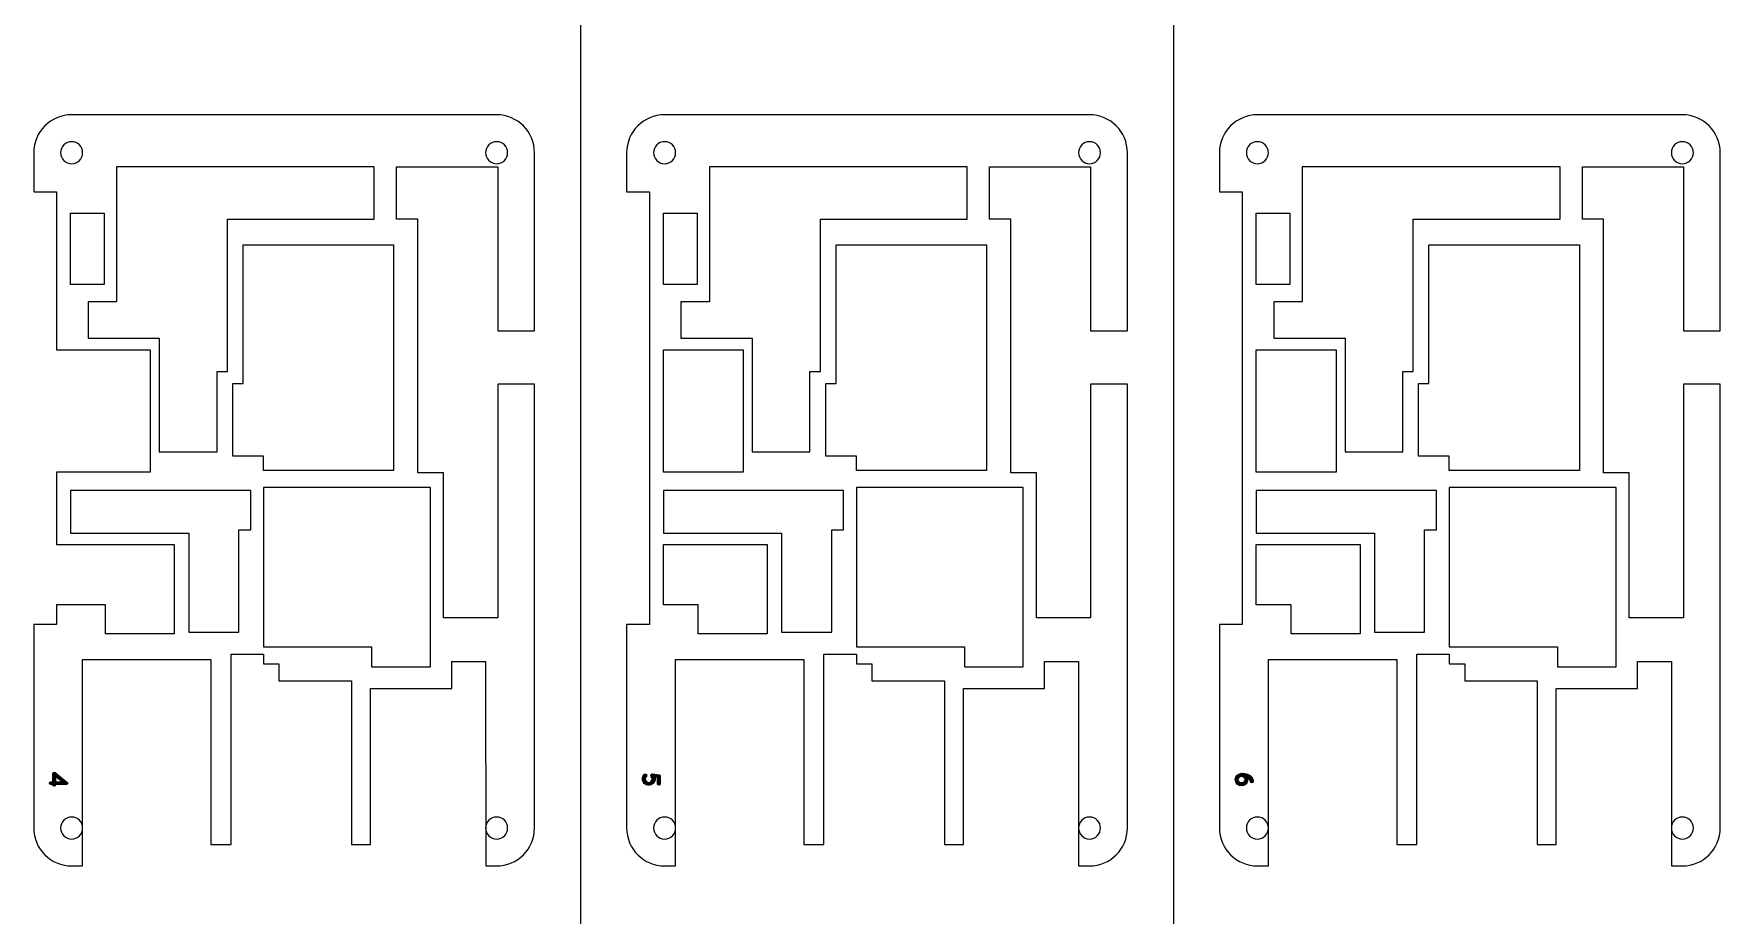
# Model space of a CAD drawing. Header units: millimetres. Extents: x -1309 to 1857, y -1546 to 39.
# Drawn here: x 334.2 to 556.4, y -384.1 to -268 of the extents above; entities that cross this region are included whole.
import ezdxf

# ---------------------------------------------------------------- set-up
doc = ezdxf.new("R2010")
doc.units = ezdxf.units.MM
doc.header["$LTSCALE"] = 0.5
doc.layers.get('0').update_dxf_attribs({"lineweight": 18})
doc.layers.add('Layer 1', color=7, linetype='Continuous')

msp = doc.modelspace()

# ---------------------------------------------------------------- hatches: boundary and pattern name
at = {"layer": 'Layer 1'}
h = msp.add_hatch(color=256, dxfattribs=at)
h.dxf.hatch_style = 2
edge = h.paths.add_edge_path()
edge.add_spline(control_points=[(336.71, -366.94), (336.71, -366.94), (336.71, -366.9), (336.71, -366.9), (336.71, -366.9), (336.45, -366.9), (336.45, -366.9), (336.35, -366.9), (336.27, -366.82), (336.27, -366.72), (336.27, -366.61), (336.35, -366.53), (336.45, -366.53), (336.45, -366.53), (336.71, -366.53), (336.71, -366.53), (336.71, -366.53), (336.71, -365.47), (336.71, -365.47), (336.71, -365.47), (336.71, -365.47), (336.71, -365.47), (336.71, -365.47), (336.71, -365.46), (336.71, -365.46), (336.71, -365.42), (336.72, -365.38), (336.75, -365.35), (336.82, -365.26), (336.93, -365.25), (337.01, -365.32), (337.01, -365.32), (338.57, -366.57), (338.57, -366.57), (338.57, -366.57), (338.57, -366.57), (338.58, -366.58), (338.58, -366.58), (338.58, -366.59), (338.59, -366.59), (338.59, -366.6), (338.6, -366.6), (338.6, -366.61), (338.6, -366.61), (338.61, -366.62), (338.61, -366.62), (338.61, -366.63), (338.62, -366.63), (338.62, -366.64), (338.62, -366.64), (338.63, -366.65), (338.63, -366.65), (338.63, -366.66), (338.63, -366.66), (338.64, -366.67), (338.64, -366.68), (338.64, -366.68), (338.64, -366.69), (338.64, -366.69), (338.64, -366.71), (338.64, -366.71), (338.64, -366.71), (338.64, -366.72), (338.64, -366.72), (338.64, -366.72), (338.64, -366.72), (338.64, -366.72), (338.64, -366.72), (338.64, -366.74), (338.64, -366.74), (338.64, -366.75), (338.64, -366.75), (338.64, -366.76), (338.63, -366.76), (338.63, -366.77), (338.63, -366.78), (338.63, -366.78), (338.62, -366.79), (338.62, -366.79), (338.62, -366.8), (338.61, -366.81), (338.61, -366.81), (338.61, -366.82), (338.6, -366.82), (338.6, -366.83), (338.6, -366.83), (338.6, -366.83), (338.6, -366.83), (338.6, -366.84), (338.59, -366.84), (338.59, -366.84), (338.58, -366.85), (338.58, -366.85), (338.58, -366.86), (338.57, -366.86), (338.57, -366.86), (338.56, -366.87), (338.56, -366.87), (338.56, -366.87), (338.55, -366.88), (338.54, -366.88), (338.54, -366.88), (338.53, -366.89), (338.53, -366.89), (338.52, -366.89), (338.51, -366.89), (338.51, -366.89), (338.5, -366.9), (338.5, -366.9), (338.49, -366.9), (338.49, -366.9), (338.48, -366.9), (338.47, -366.9), (338.47, -366.9), (338.46, -366.9), (338.46, -366.9), (338.45, -366.9), (338.45, -366.9), (338.45, -366.9), (337.08, -366.9), (337.08, -366.9), (337.08, -366.9), (337.08, -366.94), (337.08, -366.94), (337.08, -367.04), (337, -367.13), (336.9, -367.13), (336.79, -367.13), (336.71, -367.04), (336.71, -366.94)], knot_values=[0, 0, 0, 0, 1, 1, 1, 2, 2, 2, 3, 3, 3, 4, 4, 4, 5, 5, 5, 6, 6, 6, 7, 7, 7, 8, 8, 8, 9, 9, 9, 10, 10, 10, 11, 11, 11, 12, 12, 12, 13, 13, 13, 14, 14, 14, 15, 15, 15, 16, 16, 16, 17, 17, 17, 18, 18, 18, 19, 19, 19, 20, 20, 20, 21, 21, 21, 22, 22, 22, 23, 23, 23, 24, 24, 24, 25, 25, 25, 26, 26, 26, 27, 27, 27, 28, 28, 28, 29, 29, 29, 30, 30, 30, 31, 31, 31, 32, 32, 32, 33, 33, 33, 34, 34, 34, 35, 35, 35, 36, 36, 36, 37, 37, 37, 38, 38, 38, 39, 39, 39, 40, 40, 40, 41, 41, 41, 42, 42, 42, 43, 43, 43, 43], degree=3, periodic=0)
h.paths.add_polyline_path([(337.08, -366.53), (337.92, -366.53), (337.08, -365.86)])
h = msp.add_hatch(color=256, dxfattribs=at)
h.dxf.hatch_style = 2
edge = h.paths.add_edge_path()
edge.add_spline(control_points=[(414.39, -366.15), (414.39, -365.94), (414.47, -365.72), (414.64, -365.56), (414.71, -365.48), (414.83, -365.48), (414.91, -365.56), (414.99, -365.63), (414.99, -365.75), (414.91, -365.83), (414.82, -365.92), (414.78, -366.03), (414.78, -366.15), (414.78, -366.27), (414.82, -366.39), (414.91, -366.47), (415, -366.56), (415.12, -366.61), (415.23, -366.61), (415.35, -366.61), (415.47, -366.57), (415.56, -366.47), (415.65, -366.39), (415.69, -366.27), (415.69, -366.15), (415.69, -366.04), (415.65, -365.92), (415.56, -365.83), (415.48, -365.75), (415.48, -365.63), (415.56, -365.56), (415.57, -365.54), (415.59, -365.53), (415.6, -365.52), (415.61, -365.52), (415.61, -365.52), (415.61, -365.52), (415.62, -365.52), (415.63, -365.51), (415.63, -365.51), (415.64, -365.51), (415.65, -365.51), (415.65, -365.51), (415.66, -365.51), (415.66, -365.5), (415.66, -365.5), (415.68, -365.5), (415.7, -365.5), (415.72, -365.5), (415.72, -365.5), (416.59, -365.6), (416.59, -365.6), (416.65, -365.61), (416.7, -365.65), (416.73, -365.69), (416.73, -365.7), (416.73, -365.7), (416.74, -365.7), (416.74, -365.71), (416.74, -365.71), (416.74, -365.71), (416.76, -365.74), (416.76, -365.77), (416.76, -365.8), (416.76, -365.8), (416.76, -366.8), (416.76, -366.8), (416.76, -366.91), (416.68, -366.99), (416.57, -366.99), (416.47, -366.99), (416.38, -366.91), (416.38, -366.8), (416.38, -366.8), (416.38, -365.97), (416.38, -365.97), (416.38, -365.97), (416.05, -365.93), (416.05, -365.93), (416.07, -366), (416.08, -366.08), (416.08, -366.15), (416.08, -366.37), (415.99, -366.58), (415.83, -366.75), (415.67, -366.91), (415.45, -366.99), (415.23, -366.99), (415.02, -366.99), (414.8, -366.91), (414.64, -366.75), (414.47, -366.58), (414.39, -366.37), (414.39, -366.15), (414.39, -366.15), (414.39, -366.15), (414.39, -366.15)], knot_values=[0, 0, 0, 0, 1, 1, 1, 2, 2, 2, 3, 3, 3, 4, 4, 4, 5, 5, 5, 6, 6, 6, 7, 7, 7, 8, 8, 8, 9, 9, 9, 10, 10, 10, 11, 11, 11, 12, 12, 12, 13, 13, 13, 14, 14, 14, 15, 15, 15, 16, 16, 16, 17, 17, 17, 18, 18, 18, 19, 19, 19, 20, 20, 20, 21, 21, 21, 22, 22, 22, 23, 23, 23, 24, 24, 24, 25, 25, 25, 26, 26, 26, 27, 27, 27, 28, 28, 28, 29, 29, 29, 30, 30, 30, 31, 31, 31, 32, 32, 32, 32], degree=3, periodic=0)
h = msp.add_hatch(color=256, dxfattribs=at)
h.dxf.hatch_style = 2
edge = h.paths.add_edge_path()
edge.add_spline(control_points=[(493.25, -365.43), (493.26, -365.43), (493.26, -365.43), (493.26, -365.43), (493.33, -365.42), (493.39, -365.42), (493.45, -365.42), (493.68, -365.42), (493.92, -365.45), (494.15, -365.54), (494.37, -365.62), (494.59, -365.76), (494.73, -365.98), (494.82, -366.12), (494.88, -366.29), (494.89, -366.49), (494.89, -366.59), (494.81, -366.67), (494.71, -366.68), (494.6, -366.68), (494.52, -366.6), (494.51, -366.5), (494.51, -366.37), (494.47, -366.27), (494.42, -366.18), (494.36, -366.1), (494.28, -366.02), (494.18, -365.97), (494.15, -365.95), (494.12, -365.94), (494.09, -365.92), (494.13, -366.02), (494.16, -366.13), (494.16, -366.25), (494.16, -366.7), (493.79, -367.07), (493.34, -367.07), (492.89, -367.07), (492.52, -366.7), (492.52, -366.25), (492.52, -365.82), (492.84, -365.47), (493.25, -365.43)], knot_values=[0, 0, 0, 0, 1, 1, 1, 2, 2, 2, 3, 3, 3, 4, 4, 4, 5, 5, 5, 6, 6, 6, 7, 7, 7, 8, 8, 8, 9, 9, 9, 10, 10, 10, 11, 11, 11, 12, 12, 12, 13, 13, 13, 14, 14, 14, 14], degree=3, periodic=0)
edge = h.paths.add_edge_path()
edge.add_spline(control_points=[(493.79, -366.25), (493.79, -366), (493.58, -365.8), (493.34, -365.8), (493.09, -365.8), (492.9, -366), (492.9, -366.25), (492.9, -366.49), (493.09, -366.69), (493.34, -366.69), (493.58, -366.69), (493.79, -366.49), (493.79, -366.25)], knot_values=[0, 0, 0, 0, 1, 1, 1, 2, 2, 2, 3, 3, 3, 4, 4, 4, 4], degree=3, periodic=0)

# ---------------------------------------------------------------- linework, layer by layer
for p, q in [((406.25, 0), (406.25, -515.62)), ((484.38, 0), (484.38, -515.62))]:
    msp.add_line(p, q)
for p, q in [((379.07, -285.48), (345.11, -285.48)), ((345.11, -285.48), (345.11, -303.27)), ((379.07, -292.38), (379.07, -285.48)), ((457.2, -285.48), (423.24, -285.48)), ((423.24, -285.48), (423.24, -303.27)), ((457.2, -292.38), (457.2, -285.48)), ((535.32, -285.48), (501.36, -285.48)), ((501.36, -285.48), (501.36, -303.27)), ((535.32, -292.38), (535.32, -285.48)), ((339.05, -291.59), (343.48, -291.59)), ((339.05, -301), (339.05, -291.59)), ((343.48, -291.59), (343.48, -301)), ((359.73, -312.47), (359.73, -292.38)), ((359.73, -292.38), (379.07, -292.38)), ((417.17, -291.59), (421.61, -291.59)), ((417.17, -301), (417.17, -291.59)), ((421.61, -291.59), (421.61, -301)), ((437.85, -312.47), (437.85, -292.38)), ((437.85, -292.38), (457.2, -292.38)), ((495.29, -291.59), (499.73, -291.59)), ((495.29, -301), (495.29, -291.59)), ((499.73, -291.59), (499.73, -301)), ((515.98, -312.47), (515.98, -292.38)), ((515.98, -292.38), (535.32, -292.38)), ((361.79, -314.05), (361.79, -295.79)), ((361.79, -295.79), (381.62, -295.79)), ((381.62, -295.79), (381.62, -325.51)), ((439.92, -314.05), (439.92, -295.79)), ((439.92, -295.79), (459.75, -295.79)), ((459.75, -295.79), (459.75, -325.51)), ((518.04, -314.05), (518.04, -295.79)), ((518.04, -295.79), (537.87, -295.79)), ((537.87, -295.79), (537.87, -325.51)), ((343.48, -301), (339.05, -301)), ((421.61, -301), (417.17, -301)), ((499.73, -301), (495.29, -301)), ((345.11, -303.27), (341.35, -303.27)), ((341.35, -303.27), (341.35, -308.08)), ((423.24, -303.27), (419.47, -303.27)), ((419.47, -303.27), (419.47, -308.08)), ((501.36, -303.27), (497.6, -303.27)), ((497.6, -303.27), (497.6, -308.08)), ((341.35, -308.08), (350.74, -308.08)), ((350.74, -308.08), (350.74, -323.06)), ((419.47, -308.08), (428.86, -308.08)), ((428.86, -308.08), (428.86, -323.06)), ((497.6, -308.08), (506.99, -308.08)), ((506.99, -308.08), (506.99, -323.06)), ((417.17, -309.59), (427.67, -309.59)), ((417.17, -325.75), (417.17, -309.59)), ((427.67, -309.59), (427.67, -325.75)), ((495.29, -309.59), (505.8, -309.59)), ((495.29, -325.75), (495.29, -309.59)), ((505.8, -309.59), (505.8, -325.75)), ((358.35, -312.47), (359.73, -312.47)), ((358.35, -323.06), (358.35, -312.47)), ((436.47, -312.47), (437.85, -312.47)), ((436.47, -323.06), (436.47, -312.47)), ((514.6, -312.47), (515.98, -312.47)), ((514.6, -323.06), (514.6, -312.47)), ((360.43, -323.62), (360.43, -314.05)), ((360.43, -314.05), (361.79, -314.05)), ((438.55, -323.62), (438.55, -314.05)), ((438.55, -314.05), (439.92, -314.05)), ((516.68, -323.62), (516.68, -314.05)), ((516.68, -314.05), (518.04, -314.05)), ((350.74, -323.06), (358.35, -323.06)), ((364.46, -323.62), (360.43, -323.62)), ((364.46, -325.51), (364.46, -323.62)), ((428.86, -323.06), (436.47, -323.06)), ((442.59, -323.62), (438.55, -323.62)), ((442.59, -325.51), (442.59, -323.62)), ((506.99, -323.06), (514.6, -323.06)), ((520.71, -323.62), (516.68, -323.62)), ((520.71, -325.51), (520.71, -323.62)), ((381.62, -325.51), (364.46, -325.51)), ((427.67, -325.75), (417.17, -325.75)), ((459.75, -325.51), (442.59, -325.51)), ((505.8, -325.75), (495.29, -325.75)), ((537.87, -325.51), (520.71, -325.51)), ((362.79, -328.13), (339.05, -328.13)), ((339.05, -328.13), (339.05, -333.77)), ((362.79, -333.33), (362.79, -328.13)), ((386.47, -327.74), (364.46, -327.74)), ((364.46, -327.74), (364.46, -348.77)), ((386.47, -351.4), (386.47, -327.74)), ((440.91, -328.13), (417.17, -328.13)), ((417.17, -328.13), (417.17, -333.77)), ((440.91, -333.33), (440.91, -328.13)), ((464.59, -327.74), (442.59, -327.74)), ((442.59, -327.74), (442.59, -348.77)), ((464.59, -351.4), (464.59, -327.74)), ((519.04, -328.13), (495.29, -328.13)), ((495.29, -328.13), (495.29, -333.77)), ((519.04, -333.33), (519.04, -328.13)), ((542.72, -327.74), (520.71, -327.74)), ((520.71, -327.74), (520.71, -348.77)), ((542.72, -351.4), (542.72, -327.74)), ((361.22, -333.33), (362.79, -333.33)), ((361.22, -346.82), (361.22, -333.33)), ((439.35, -333.33), (440.91, -333.33)), ((439.35, -346.82), (439.35, -333.33)), ((517.47, -333.33), (519.04, -333.33)), ((517.47, -346.82), (517.47, -333.33)), ((339.05, -333.77), (354.61, -333.77)), ((354.61, -333.77), (354.61, -346.82)), ((417.17, -333.77), (432.74, -333.77)), ((417.17, -343.21), (417.17, -335.27)), ((417.17, -335.27), (430.83, -335.27)), ((430.83, -335.27), (430.83, -347.02)), ((432.74, -333.77), (432.74, -346.82)), ((495.29, -333.77), (510.86, -333.77)), ((495.29, -343.21), (495.29, -335.27)), ((495.29, -335.27), (508.96, -335.27)), ((508.96, -335.27), (508.96, -347.02)), ((510.86, -333.77), (510.86, -346.82)), ((421.75, -343.21), (417.17, -343.21)), ((421.75, -347.02), (421.75, -343.21)), ((499.88, -343.21), (495.29, -343.21)), ((499.88, -347.02), (499.88, -343.21)), ((354.61, -346.82), (361.22, -346.82)), ((364.46, -348.77), (378.72, -348.77)), ((378.72, -348.77), (378.72, -351.4)), ((430.83, -347.02), (421.75, -347.02)), ((432.74, -346.82), (439.35, -346.82)), ((442.59, -348.77), (456.85, -348.77)), ((456.85, -348.77), (456.85, -351.4)), ((508.96, -347.02), (499.88, -347.02)), ((510.86, -346.82), (517.47, -346.82)), ((520.71, -348.77), (534.97, -348.77)), ((534.97, -348.77), (534.97, -351.4)), ((378.72, -351.4), (386.47, -351.4)), ((456.85, -351.4), (464.59, -351.4)), ((534.97, -351.4), (542.72, -351.4)), ((337.92, -366.53), (337.08, -365.86)), ((337.08, -365.86), (337.08, -366.53)), ((337.08, -366.53), (337.92, -366.53))]:
    msp.add_line(p, q, dxfattribs=at)
for points in [[(339.19, -278.63), (336.44, -278.63), (334.19, -280.88), (334.19, -283.63)], [(395.19, -278.63), (395.19, -278.63), (339.19, -278.63), (339.19, -278.63)], [(400.18, -283.63), (400.18, -280.88), (397.94, -278.63), (395.19, -278.63)], [(417.32, -278.63), (414.57, -278.63), (412.32, -280.88), (412.32, -283.63)], [(473.32, -278.63), (473.32, -278.63), (417.32, -278.63), (417.32, -278.63)], [(478.31, -283.63), (478.31, -280.88), (476.07, -278.63), (473.32, -278.63)], [(495.44, -278.63), (492.69, -278.63), (490.44, -280.88), (490.44, -283.63)], [(551.44, -278.63), (551.44, -278.63), (495.44, -278.63), (495.44, -278.63)], [(556.43, -283.63), (556.43, -280.88), (554.19, -278.63), (551.44, -278.63)], [(334.19, -283.63), (334.19, -283.63), (334.19, -288.8), (334.19, -288.8)], [(400.18, -307.12), (400.18, -307.12), (400.18, -283.63), (400.18, -283.63)], [(412.32, -283.63), (412.32, -283.63), (412.32, -288.8), (412.32, -288.8)], [(478.31, -307.12), (478.31, -307.12), (478.31, -283.63), (478.31, -283.63)], [(490.44, -283.63), (490.44, -283.63), (490.44, -288.79), (490.44, -288.79)], [(556.43, -307.12), (556.43, -307.12), (556.43, -283.63), (556.43, -283.63)], [(382.01, -292.38), (382.01, -292.38), (382.01, -285.48), (382.01, -285.48)], [(382.01, -285.48), (382.01, -285.48), (395.34, -285.48), (395.34, -285.48)], [(395.34, -285.48), (395.34, -285.48), (395.34, -307.12), (395.34, -307.12)], [(460.14, -292.38), (460.14, -292.38), (460.14, -285.48), (460.14, -285.48)], [(460.14, -285.48), (460.14, -285.48), (473.46, -285.48), (473.46, -285.48)], [(473.46, -285.48), (473.46, -285.48), (473.46, -307.12), (473.46, -307.12)], [(538.26, -292.38), (538.26, -292.38), (538.26, -285.48), (538.26, -285.48)], [(538.26, -285.48), (538.26, -285.48), (551.59, -285.48), (551.59, -285.48)], [(551.59, -285.48), (551.59, -285.48), (551.59, -307.12), (551.59, -307.12)], [(334.19, -288.8), (334.19, -288.8), (337.2, -288.8), (337.2, -288.8)], [(337.2, -288.8), (337.2, -288.8), (337.2, -309.59), (337.2, -309.59)], [(412.32, -288.8), (412.32, -288.8), (415.32, -288.8), (415.32, -288.8)], [(415.32, -288.8), (415.32, -288.8), (415.32, -345.82), (415.32, -345.82)], [(490.44, -288.79), (490.44, -288.79), (493.45, -288.8), (493.45, -288.8)], [(493.45, -288.8), (493.45, -288.8), (493.45, -345.82), (493.45, -345.82)], [(384.8, -292.38), (384.8, -292.38), (382.01, -292.38), (382.01, -292.38)], [(384.8, -325.81), (384.8, -325.81), (384.8, -292.38), (384.8, -292.38)], [(462.93, -292.38), (462.93, -292.38), (460.14, -292.38), (460.14, -292.38)], [(462.93, -325.81), (462.93, -325.81), (462.93, -292.38), (462.93, -292.38)], [(541.05, -292.38), (541.05, -292.38), (538.26, -292.38), (538.26, -292.38)], [(541.05, -325.81), (541.05, -325.81), (541.05, -292.38), (541.05, -292.38)], [(395.34, -307.12), (395.34, -307.12), (400.18, -307.12), (400.18, -307.12)], [(473.46, -307.12), (473.46, -307.12), (478.31, -307.12), (478.31, -307.12)], [(551.59, -307.12), (551.59, -307.12), (556.43, -307.12), (556.43, -307.12)], [(337.2, -309.59), (337.2, -309.59), (349.55, -309.59), (349.55, -309.59)], [(349.55, -309.59), (349.55, -309.59), (349.55, -325.75), (349.55, -325.75)], [(400.18, -314.12), (400.18, -314.12), (395.34, -314.12), (395.34, -314.12)], [(395.34, -314.12), (395.34, -314.12), (395.34, -344.91), (395.34, -344.91)], [(400.18, -372.63), (400.18, -372.63), (400.18, -314.12), (400.18, -314.12)], [(478.31, -314.12), (478.31, -314.12), (473.46, -314.12), (473.46, -314.12)], [(473.46, -314.12), (473.46, -314.12), (473.46, -344.91), (473.46, -344.91)], [(478.31, -372.63), (478.31, -372.63), (478.31, -314.12), (478.31, -314.12)], [(556.43, -314.12), (556.43, -314.12), (551.59, -314.12), (551.59, -314.12)], [(551.59, -314.12), (551.59, -314.12), (551.59, -344.91), (551.59, -344.91)], [(556.43, -372.63), (556.43, -372.63), (556.43, -314.12), (556.43, -314.12)], [(349.55, -325.75), (349.55, -325.75), (337.2, -325.75), (337.2, -325.75)], [(337.2, -325.75), (337.2, -325.75), (337.2, -335.27), (337.2, -335.27)], [(388.18, -325.81), (388.18, -325.81), (384.8, -325.81), (384.8, -325.81)], [(388.18, -344.91), (388.18, -344.91), (388.18, -325.81), (388.18, -325.81)], [(466.31, -325.81), (466.31, -325.81), (462.93, -325.81), (462.93, -325.81)], [(466.31, -344.91), (466.31, -344.91), (466.31, -325.81), (466.31, -325.81)], [(544.43, -325.81), (544.43, -325.81), (541.05, -325.81), (541.05, -325.81)], [(544.43, -344.91), (544.43, -344.91), (544.43, -325.81), (544.43, -325.81)], [(337.2, -335.27), (337.2, -335.27), (352.71, -335.27), (352.71, -335.27)], [(352.71, -335.27), (352.71, -335.27), (352.71, -347.02), (352.71, -347.02)], [(343.63, -343.21), (343.63, -343.21), (337.2, -343.21), (337.2, -343.21)], [(337.2, -343.21), (337.2, -343.21), (337.2, -345.82), (337.2, -345.82)], [(343.63, -347.02), (343.63, -347.02), (343.63, -343.21), (343.63, -343.21)], [(337.2, -345.82), (337.2, -345.82), (334.19, -345.82), (334.19, -345.82)], [(334.19, -345.82), (334.19, -345.82), (334.19, -372.63), (334.19, -372.63)], [(395.34, -344.91), (395.34, -344.91), (388.18, -344.91), (388.18, -344.91)], [(415.32, -345.82), (415.32, -345.82), (412.32, -345.82), (412.32, -345.82)], [(412.32, -345.82), (412.32, -345.82), (412.32, -372.63), (412.32, -372.63)], [(473.46, -344.91), (473.46, -344.91), (466.31, -344.91), (466.31, -344.91)], [(493.45, -345.82), (493.45, -345.82), (490.44, -345.82), (490.44, -345.82)], [(490.44, -345.82), (490.44, -345.82), (490.44, -372.63), (490.44, -372.63)], [(551.59, -344.91), (551.59, -344.91), (544.43, -344.91), (544.43, -344.91)], [(352.71, -347.02), (352.71, -347.02), (343.63, -347.02), (343.63, -347.02)], [(340.64, -377.63), (340.64, -377.63), (340.64, -350.42), (340.64, -350.42)], [(340.64, -350.42), (340.64, -350.42), (357.55, -350.42), (357.55, -350.42)], [(357.55, -350.42), (357.55, -350.42), (357.55, -374.81), (357.55, -374.81)], [(360.2, -374.81), (360.2, -374.81), (360.2, -349.71), (360.2, -349.71)], [(360.2, -349.71), (360.2, -349.71), (364.46, -349.71), (364.46, -349.71)], [(364.46, -349.71), (364.46, -349.71), (364.46, -350.98), (364.46, -350.98)], [(364.46, -350.98), (364.46, -350.98), (366.51, -350.98), (366.51, -350.98)], [(366.51, -350.98), (366.51, -350.98), (366.51, -353.24), (366.51, -353.24)], [(389.28, -354.24), (389.28, -354.24), (389.28, -350.7), (389.28, -350.7)], [(389.28, -350.7), (389.28, -350.7), (393.74, -350.7), (393.74, -350.7)], [(393.74, -350.7), (393.74, -350.7), (393.75, -377.63), (393.75, -377.63)], [(418.76, -377.63), (418.76, -377.63), (418.76, -350.42), (418.76, -350.42)], [(418.76, -350.42), (418.76, -350.42), (435.68, -350.42), (435.68, -350.42)], [(435.68, -350.42), (435.68, -350.42), (435.68, -374.81), (435.68, -374.81)], [(438.32, -374.81), (438.32, -374.81), (438.32, -349.71), (438.32, -349.71)], [(438.32, -349.71), (438.32, -349.71), (442.59, -349.71), (442.59, -349.71)], [(442.59, -349.71), (442.59, -349.71), (442.59, -350.98), (442.59, -350.98)], [(442.59, -350.98), (442.59, -350.98), (444.64, -350.98), (444.64, -350.98)], [(444.64, -350.98), (444.64, -350.98), (444.64, -353.24), (444.64, -353.24)], [(467.4, -354.24), (467.4, -354.24), (467.4, -350.7), (467.4, -350.7)], [(467.4, -350.7), (467.4, -350.7), (471.87, -350.7), (471.87, -350.7)], [(471.87, -350.7), (471.87, -350.7), (471.87, -377.63), (471.87, -377.63)], [(496.89, -377.63), (496.89, -377.63), (496.89, -350.42), (496.89, -350.42)], [(496.89, -350.42), (496.89, -350.42), (513.8, -350.42), (513.8, -350.42)], [(513.8, -350.42), (513.8, -350.42), (513.8, -374.81), (513.8, -374.81)], [(516.44, -374.81), (516.44, -374.81), (516.44, -349.71), (516.44, -349.71)], [(516.44, -349.71), (516.44, -349.71), (520.71, -349.71), (520.71, -349.71)], [(520.71, -349.71), (520.71, -349.71), (520.71, -350.98), (520.71, -350.98)], [(520.71, -350.98), (520.71, -350.98), (522.76, -350.98), (522.76, -350.98)], [(522.76, -350.98), (522.76, -350.98), (522.76, -353.24), (522.76, -353.24)], [(545.53, -354.24), (545.53, -354.24), (545.53, -350.7), (545.53, -350.7)], [(545.53, -350.7), (545.53, -350.7), (549.99, -350.7), (549.99, -350.7)], [(549.99, -350.7), (549.99, -350.7), (550, -377.63), (550, -377.63)], [(366.51, -353.24), (366.51, -353.24), (376.07, -353.24), (376.07, -353.24)], [(376.07, -353.24), (376.07, -353.24), (376.07, -374.81), (376.07, -374.81)], [(444.64, -353.24), (444.64, -353.24), (454.19, -353.24), (454.19, -353.24)], [(454.19, -353.24), (454.19, -353.24), (454.19, -374.81), (454.19, -374.81)], [(522.76, -353.24), (522.76, -353.24), (532.32, -353.24), (532.32, -353.24)], [(532.32, -353.24), (532.32, -353.24), (532.32, -374.81), (532.32, -374.81)], [(378.57, -374.81), (378.57, -374.81), (378.57, -354.24), (378.57, -354.24)], [(378.57, -354.24), (378.57, -354.24), (389.28, -354.24), (389.28, -354.24)], [(456.7, -374.81), (456.7, -374.81), (456.7, -354.24), (456.7, -354.24)], [(456.7, -354.24), (456.7, -354.24), (467.4, -354.24), (467.4, -354.24)], [(534.82, -374.81), (534.82, -374.81), (534.82, -354.24), (534.82, -354.24)], [(534.82, -354.24), (534.82, -354.24), (545.53, -354.24), (545.53, -354.24)], [(336.45, -366.53), (336.45, -366.53), (336.71, -366.53), (336.71, -366.53)], [(336.71, -365.46), (336.71, -365.42), (336.72, -365.38), (336.75, -365.35)], [(336.71, -365.47), (336.71, -365.47), (336.71, -365.46), (336.71, -365.46)], [(336.71, -366.53), (336.71, -366.53), (336.71, -365.47), (336.71, -365.47)], [(336.71, -365.47), (336.71, -365.47), (336.71, -365.47), (336.71, -365.47)], [(336.75, -365.35), (336.82, -365.26), (336.93, -365.25), (337.01, -365.32)], [(337.01, -365.32), (337.01, -365.32), (338.57, -366.57), (338.57, -366.57)], [(338.57, -366.57), (338.57, -366.57), (338.57, -366.57), (338.58, -366.58)], [(338.58, -366.58), (338.58, -366.58), (338.58, -366.59), (338.59, -366.59)], [(338.59, -366.59), (338.59, -366.6), (338.6, -366.6), (338.6, -366.61)], [(338.6, -366.61), (338.6, -366.61), (338.61, -366.62), (338.61, -366.62)], [(338.61, -366.62), (338.61, -366.63), (338.62, -366.63), (338.62, -366.64)], [(338.62, -366.64), (338.62, -366.64), (338.63, -366.65), (338.63, -366.65)], [(338.63, -366.65), (338.63, -366.66), (338.63, -366.66), (338.64, -366.67)], [(338.64, -366.67), (338.64, -366.68), (338.64, -366.68), (338.64, -366.69)], [(338.64, -366.69), (338.64, -366.69), (338.64, -366.71), (338.64, -366.71)], [(414.39, -366.15), (414.39, -365.94), (414.47, -365.72), (414.64, -365.56)], [(414.64, -366.75), (414.47, -366.58), (414.39, -366.37), (414.39, -366.15)], [(414.39, -366.15), (414.39, -366.15), (414.39, -366.15), (414.39, -366.15)], [(414.64, -365.56), (414.71, -365.48), (414.83, -365.48), (414.91, -365.56)], [(414.91, -365.56), (414.99, -365.63), (414.99, -365.75), (414.91, -365.83)], [(415.56, -365.83), (415.48, -365.75), (415.48, -365.63), (415.56, -365.56)], [(415.56, -365.56), (415.57, -365.54), (415.59, -365.53), (415.6, -365.52)], [(415.6, -365.52), (415.61, -365.52), (415.61, -365.52), (415.61, -365.52)], [(415.61, -365.52), (415.62, -365.52), (415.63, -365.51), (415.63, -365.51)], [(415.66, -365.5), (415.68, -365.5), (415.7, -365.5), (415.72, -365.5)], [(415.72, -365.5), (415.72, -365.5), (416.59, -365.6), (416.59, -365.6)], [(416.38, -365.97), (416.38, -365.97), (416.05, -365.93), (416.05, -365.93)], [(416.38, -366.8), (416.38, -366.8), (416.38, -365.97), (416.38, -365.97)], [(416.59, -365.6), (416.65, -365.61), (416.7, -365.65), (416.73, -365.69)], [(416.73, -365.69), (416.73, -365.7), (416.73, -365.7), (416.74, -365.7)], [(416.74, -365.7), (416.74, -365.71), (416.74, -365.71), (416.74, -365.71)], [(416.74, -365.71), (416.76, -365.74), (416.76, -365.77), (416.76, -365.8)], [(416.76, -365.8), (416.76, -365.8), (416.76, -366.8), (416.76, -366.8)], [(493.25, -365.43), (493.26, -365.43), (493.26, -365.43), (493.26, -365.43)], [(494.18, -365.97), (494.15, -365.95), (494.12, -365.94), (494.09, -365.92)], [(494.15, -365.54), (494.37, -365.62), (494.59, -365.76), (494.73, -365.98)], [(494.42, -366.18), (494.36, -366.1), (494.28, -366.02), (494.18, -365.97)], [(494.51, -366.5), (494.51, -366.37), (494.47, -366.27), (494.42, -366.18)], [(494.71, -366.68), (494.6, -366.68), (494.52, -366.6), (494.51, -366.5)], [(494.89, -366.49), (494.89, -366.59), (494.81, -366.67), (494.71, -366.68)], [(494.73, -365.98), (494.82, -366.12), (494.88, -366.29), (494.89, -366.49)], [(336.71, -366.9), (336.71, -366.9), (336.45, -366.9), (336.45, -366.9)], [(336.71, -366.94), (336.71, -366.94), (336.71, -366.9), (336.71, -366.9)], [(338.45, -366.9), (338.45, -366.9), (337.08, -366.9), (337.08, -366.9)], [(337.08, -366.9), (337.08, -366.9), (337.08, -366.94), (337.08, -366.94)], [(338.46, -366.9), (338.46, -366.9), (338.45, -366.9), (338.45, -366.9)], [(338.51, -366.89), (338.51, -366.89), (338.5, -366.9), (338.5, -366.9)], [(338.53, -366.89), (338.53, -366.89), (338.52, -366.89), (338.51, -366.89)], [(338.55, -366.88), (338.54, -366.88), (338.54, -366.88), (338.53, -366.89)], [(338.56, -366.87), (338.56, -366.87), (338.56, -366.87), (338.55, -366.88)], [(338.58, -366.86), (338.57, -366.86), (338.57, -366.86), (338.56, -366.87)], [(338.59, -366.84), (338.58, -366.85), (338.58, -366.85), (338.58, -366.86)], [(338.6, -366.83), (338.6, -366.84), (338.59, -366.84), (338.59, -366.84)], [(338.61, -366.81), (338.61, -366.82), (338.6, -366.82), (338.6, -366.83)], [(338.6, -366.83), (338.6, -366.83), (338.6, -366.83), (338.6, -366.83)], [(338.62, -366.79), (338.62, -366.8), (338.61, -366.81), (338.61, -366.81)], [(338.63, -366.78), (338.63, -366.78), (338.62, -366.79), (338.62, -366.79)], [(338.64, -366.76), (338.63, -366.76), (338.63, -366.77), (338.63, -366.78)], [(338.64, -366.71), (338.64, -366.71), (338.64, -366.72), (338.64, -366.72)], [(338.64, -366.72), (338.64, -366.72), (338.64, -366.72), (338.64, -366.72)], [(338.64, -366.72), (338.64, -366.72), (338.64, -366.74), (338.64, -366.74)], [(338.64, -366.74), (338.64, -366.75), (338.64, -366.75), (338.64, -366.76)], [(334.19, -372.63), (334.19, -375.38), (336.44, -377.63), (339.19, -377.63)], [(395.19, -377.63), (397.94, -377.63), (400.18, -375.38), (400.18, -372.63)], [(412.32, -372.63), (412.32, -375.38), (414.57, -377.63), (417.32, -377.63)], [(473.32, -377.63), (476.07, -377.63), (478.31, -375.38), (478.31, -372.63)], [(490.44, -372.63), (490.44, -375.38), (492.69, -377.63), (495.44, -377.63)], [(551.44, -377.63), (554.19, -377.63), (556.43, -375.38), (556.43, -372.63)], [(357.55, -374.81), (357.55, -374.81), (360.2, -374.81), (360.2, -374.81)], [(376.07, -374.81), (376.07, -374.81), (378.57, -374.81), (378.57, -374.81)], [(435.68, -374.81), (435.68, -374.81), (438.32, -374.81), (438.32, -374.81)], [(454.19, -374.81), (454.19, -374.81), (456.7, -374.81), (456.7, -374.81)], [(513.8, -374.81), (513.8, -374.81), (516.44, -374.81), (516.44, -374.81)], [(532.32, -374.81), (532.32, -374.81), (534.82, -374.81), (534.82, -374.81)], [(339.19, -377.63), (339.19, -377.63), (340.64, -377.63), (340.64, -377.63)], [(393.75, -377.63), (393.75, -377.63), (395.19, -377.63), (395.19, -377.63)], [(417.32, -377.63), (417.32, -377.63), (418.76, -377.63), (418.76, -377.63)], [(471.87, -377.63), (471.87, -377.63), (473.32, -377.63), (473.32, -377.63)], [(495.44, -377.63), (495.44, -377.63), (496.89, -377.63), (496.89, -377.63)], [(550, -377.63), (550, -377.63), (551.44, -377.63), (551.44, -377.63)]]:
    msp.add_open_spline(points, degree=3, dxfattribs=at)
for points, knots in [([(337.74, -283.63), (337.74, -282.83), (338.39, -282.18), (339.19, -282.18), (339.99, -282.18), (340.64, -282.83), (340.64, -283.63), (340.64, -284.43), (339.99, -285.08), (339.19, -285.08), (338.39, -285.08), (337.74, -284.43), (337.74, -283.63)], [0, 0, 0, 0, 1, 1, 1, 2, 2, 2, 3, 3, 3, 4, 4, 4, 4]), ([(396.64, -283.63), (396.64, -284.43), (395.99, -285.08), (395.19, -285.08), (394.39, -285.08), (393.74, -284.43), (393.74, -283.63), (393.74, -282.83), (394.39, -282.18), (395.19, -282.18), (395.99, -282.18), (396.64, -282.83), (396.64, -283.63)], [0, 0, 0, 0, 1, 1, 1, 2, 2, 2, 3, 3, 3, 4, 4, 4, 4]), ([(415.87, -283.63), (415.87, -282.83), (416.52, -282.18), (417.32, -282.18), (418.12, -282.18), (418.77, -282.83), (418.77, -283.63), (418.77, -284.43), (418.12, -285.08), (417.32, -285.08), (416.51, -285.08), (415.87, -284.43), (415.87, -283.63)], [0, 0, 0, 0, 1, 1, 1, 2, 2, 2, 3, 3, 3, 4, 4, 4, 4]), ([(474.77, -283.63), (474.77, -284.43), (474.12, -285.08), (473.32, -285.08), (472.52, -285.08), (471.87, -284.43), (471.87, -283.63), (471.87, -282.83), (472.52, -282.18), (473.32, -282.18), (474.12, -282.18), (474.77, -282.83), (474.77, -283.63)], [0, 0, 0, 0, 1, 1, 1, 2, 2, 2, 3, 3, 3, 4, 4, 4, 4]), ([(493.99, -283.63), (493.99, -282.83), (494.64, -282.18), (495.44, -282.18), (496.24, -282.18), (496.89, -282.83), (496.89, -283.63), (496.89, -284.43), (496.24, -285.08), (495.44, -285.08), (494.64, -285.08), (493.99, -284.43), (493.99, -283.63)], [0, 0, 0, 0, 1, 1, 1, 2, 2, 2, 3, 3, 3, 4, 4, 4, 4]), ([(552.89, -283.63), (552.89, -284.43), (552.24, -285.08), (551.44, -285.08), (550.64, -285.08), (549.99, -284.43), (549.99, -283.63), (549.99, -282.83), (550.64, -282.18), (551.44, -282.18), (552.24, -282.18), (552.89, -282.83), (552.89, -283.63)], [0, 0, 0, 0, 1, 1, 1, 2, 2, 2, 3, 3, 3, 4, 4, 4, 4]), ([(336.45, -366.9), (336.35, -366.9), (336.27, -366.82), (336.27, -366.72), (336.27, -366.61), (336.35, -366.53), (336.45, -366.53)], [2, 2, 2, 2, 3, 3, 3, 4, 4, 4, 4]), ([(414.91, -365.83), (414.82, -365.92), (414.78, -366.03), (414.78, -366.15), (414.78, -366.27), (414.82, -366.39), (414.91, -366.47)], [3, 3, 3, 3, 4, 4, 4, 5, 5, 5, 5]), ([(414.91, -366.47), (415, -366.56), (415.12, -366.61), (415.23, -366.61), (415.35, -366.61), (415.47, -366.57), (415.56, -366.47)], [5, 5, 5, 5, 6, 6, 6, 7, 7, 7, 7]), ([(415.56, -366.47), (415.65, -366.39), (415.69, -366.27), (415.69, -366.15), (415.69, -366.04), (415.65, -365.92), (415.56, -365.83)], [7, 7, 7, 7, 8, 8, 8, 9, 9, 9, 9]), ([(415.63, -365.51), (415.64, -365.51), (415.65, -365.51), (415.65, -365.51), (415.66, -365.51), (415.66, -365.5), (415.66, -365.5)], [13, 13, 13, 13, 14, 14, 14, 15, 15, 15, 15]), ([(416.05, -365.93), (416.07, -366), (416.08, -366.08), (416.08, -366.15), (416.08, -366.37), (415.99, -366.58), (415.83, -366.75)], [26, 26, 26, 26, 27, 27, 27, 28, 28, 28, 28]), ([(494.09, -365.92), (494.13, -366.02), (494.16, -366.13), (494.16, -366.25), (494.16, -366.7), (493.79, -367.07), (493.34, -367.07), (492.89, -367.07), (492.52, -366.7), (492.52, -366.25), (492.52, -365.82), (492.84, -365.47), (493.25, -365.43)], [10, 10, 10, 10, 11, 11, 11, 12, 12, 12, 13, 13, 13, 14, 14, 14, 14]), ([(493.79, -366.25), (493.79, -366), (493.58, -365.8), (493.34, -365.8), (493.09, -365.8), (492.9, -366), (492.9, -366.25), (492.9, -366.49), (493.09, -366.69), (493.34, -366.69), (493.58, -366.69), (493.79, -366.49), (493.79, -366.25)], [0, 0, 0, 0, 1, 1, 1, 2, 2, 2, 3, 3, 3, 4, 4, 4, 4]), ([(493.26, -365.43), (493.33, -365.42), (493.39, -365.42), (493.45, -365.42), (493.68, -365.42), (493.92, -365.45), (494.15, -365.54)], [1, 1, 1, 1, 2, 2, 2, 3, 3, 3, 3]), ([(337.08, -366.94), (337.08, -367.04), (337, -367.13), (336.9, -367.13), (336.79, -367.13), (336.71, -367.04), (336.71, -366.94)], [41, 41, 41, 41, 42, 42, 42, 43, 43, 43, 43]), ([(338.5, -366.9), (338.49, -366.9), (338.49, -366.9), (338.48, -366.9), (338.47, -366.9), (338.47, -366.9), (338.46, -366.9)], [36, 36, 36, 36, 37, 37, 37, 38, 38, 38, 38]), ([(415.83, -366.75), (415.67, -366.91), (415.45, -366.99), (415.23, -366.99), (415.02, -366.99), (414.8, -366.91), (414.64, -366.75)], [28, 28, 28, 28, 29, 29, 29, 30, 30, 30, 30]), ([(416.76, -366.8), (416.76, -366.91), (416.68, -366.99), (416.57, -366.99), (416.47, -366.99), (416.38, -366.91), (416.38, -366.8)], [22, 22, 22, 22, 23, 23, 23, 24, 24, 24, 24]), ([(340.64, -372.63), (340.64, -373.43), (339.99, -374.08), (339.19, -374.08), (338.39, -374.08), (337.74, -373.43), (337.74, -372.63), (337.74, -371.83), (338.39, -371.18), (339.19, -371.18), (339.99, -371.18), (340.64, -371.83), (340.64, -372.63)], [0, 0, 0, 0, 1, 1, 1, 2, 2, 2, 3, 3, 3, 4, 4, 4, 4]), ([(396.64, -372.63), (396.64, -373.43), (395.99, -374.08), (395.19, -374.08), (394.39, -374.08), (393.74, -373.43), (393.74, -372.63), (393.74, -371.83), (394.39, -371.18), (395.19, -371.18), (395.99, -371.18), (396.64, -371.83), (396.64, -372.63)], [0, 0, 0, 0, 1, 1, 1, 2, 2, 2, 3, 3, 3, 4, 4, 4, 4]), ([(418.77, -372.63), (418.77, -373.43), (418.12, -374.08), (417.32, -374.08), (416.51, -374.08), (415.87, -373.43), (415.87, -372.63), (415.87, -371.83), (416.52, -371.18), (417.32, -371.18), (418.12, -371.18), (418.77, -371.83), (418.77, -372.63)], [0, 0, 0, 0, 1, 1, 1, 2, 2, 2, 3, 3, 3, 4, 4, 4, 4]), ([(474.77, -372.63), (474.77, -373.43), (474.12, -374.08), (473.32, -374.08), (472.52, -374.08), (471.87, -373.43), (471.87, -372.63), (471.87, -371.83), (472.52, -371.18), (473.32, -371.18), (474.12, -371.18), (474.77, -371.83), (474.77, -372.63)], [0, 0, 0, 0, 1, 1, 1, 2, 2, 2, 3, 3, 3, 4, 4, 4, 4]), ([(496.89, -372.63), (496.89, -373.43), (496.24, -374.08), (495.44, -374.08), (494.64, -374.08), (493.99, -373.43), (493.99, -372.63), (493.99, -371.83), (494.64, -371.18), (495.44, -371.18), (496.24, -371.18), (496.89, -371.83), (496.89, -372.63)], [0, 0, 0, 0, 1, 1, 1, 2, 2, 2, 3, 3, 3, 4, 4, 4, 4]), ([(552.89, -372.63), (552.89, -373.43), (552.24, -374.08), (551.44, -374.08), (550.64, -374.08), (549.99, -373.43), (549.99, -372.63), (549.99, -371.83), (550.64, -371.18), (551.44, -371.18), (552.24, -371.18), (552.89, -371.83), (552.89, -372.63)], [0, 0, 0, 0, 1, 1, 1, 2, 2, 2, 3, 3, 3, 4, 4, 4, 4])]:
    msp.add_open_spline(points, degree=3, knots=knots, dxfattribs=at)

doc.saveas('drawing.dxf')
